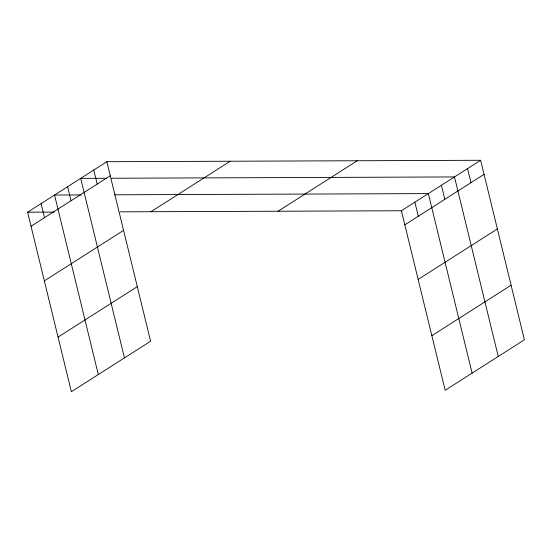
<?xml version="1.0" encoding="UTF-8"?>
<svg xmlns="http://www.w3.org/2000/svg" width="552" height="552" viewBox="0 0 552 552"><rect width="100%" height="100%" fill="white"/><g stroke="black" fill="none" stroke-linecap="round" stroke-linejoin="round"><path stroke-width="0.83" d="M106.833 161.708L150.599 341.239L71.367 391.72L27.6 212.196L106.833 161.708L480.633 160.28L524.4 339.804L445.167 390.292L401.401 210.76L480.633 160.28M31.029 226.251L110.262 175.771M150.951 211.72L230.191 161.239M44.339 280.858L123.572 230.377M58.057 337.12L137.289 286.633M278.042 211.237L357.282 160.749M404.83 224.823L484.063 174.342M418.14 279.429L497.373 228.942M431.85 335.685L511.09 285.205M106.384 178.268L80.689 178.372L124.455 357.896M111.525 178.248L454.489 176.937L498.249 356.468M81.096 194.925L54.538 195.028L98.304 374.56M114.505 194.801L428.338 193.6L472.105 373.124M27.6 212.196L54.158 212.092M120.115 211.837L401.401 210.76M467.565 168.608L470.987 182.671M441.414 185.265L444.843 199.327M414.869 202.177L418.299 216.239M93.764 170.037L97.186 184.099M67.613 186.7L71.042 200.762M41.069 203.612L44.498 217.674"/></g></svg>
